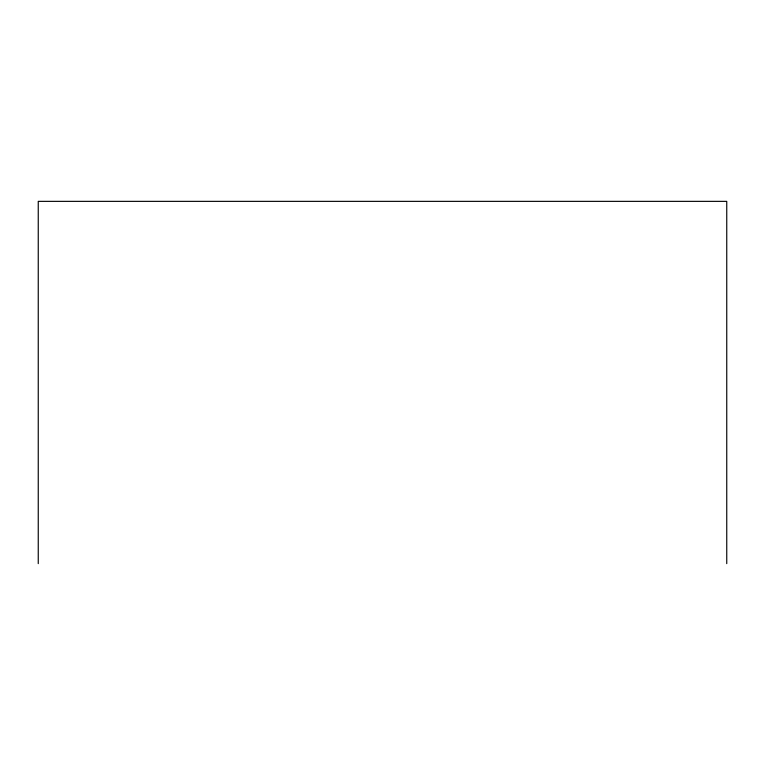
<?xml version="1.0" encoding="UTF-8"?>
<svg xmlns="http://www.w3.org/2000/svg" width="765" height="765" viewBox="0 0 765 765"><rect width="100%" height="100%" fill="white"/><g stroke="black" fill="none" stroke-linecap="round" stroke-linejoin="round"><path stroke-width="1.15" d="M726.75 563.642L726.75 201.358L38.25 201.358L38.25 563.642"/></g></svg>
